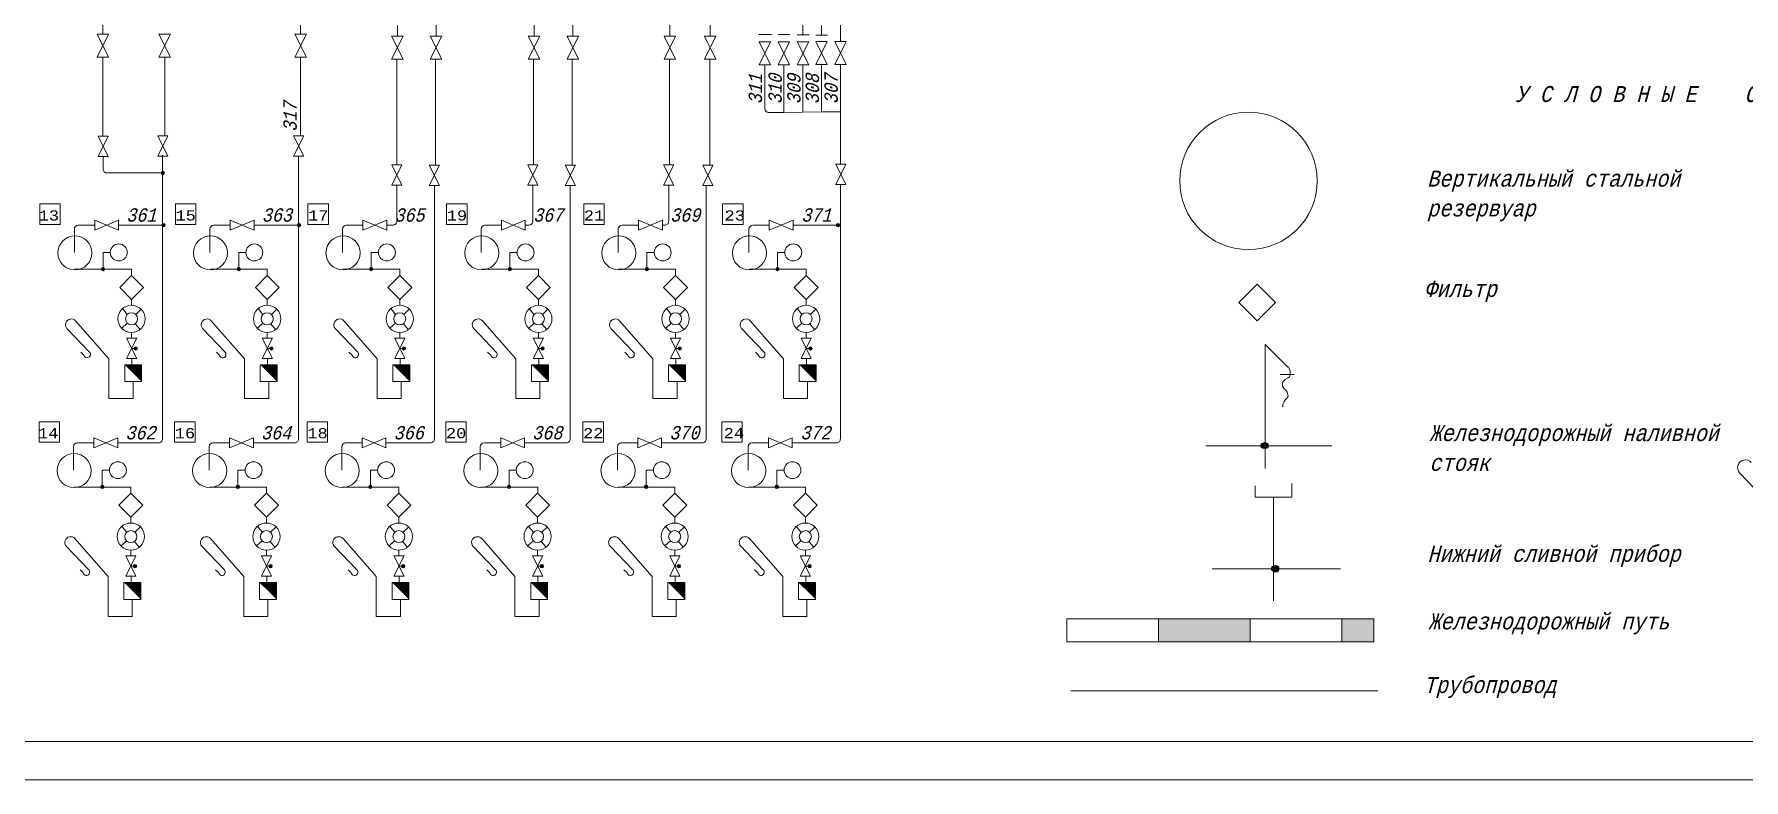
# Model space of a CAD drawing. Extents: x 0 to 840, y 0 to 594.
# Drawn here: x 132.6 to 356.4, y 0 to 97.7 of the extents above; entities that cross this region are included whole.
import ezdxf

# ---------------------------------------------------------------- set-up
doc = ezdxf.new("R2010")
doc.units = 0
doc.header["$MEASUREMENT"] = 0
for name, color, linetype in [('A76', 2, 'CONTINUOUS'), ('Aи92', 74, 'CONTINUOUS'), ('Aи95', 1, 'CONTINUOUS'), ('Аи-98', 14, 'CONTINUOUS'), ('Дт', 160, 'CONTINUOUS')]:
    doc.layers.add(name, color=color, linetype=linetype)
for name, color, linetype, lineweight in [('Надписи', 4, 'CONTINUOUS', 5), ('Общие трубы', 254, 'CONTINUOUS', 30), ('Схема', 254, 'CONTINUOUS', 20)]:
    doc.layers.add(name, color=color, linetype=linetype, lineweight=lineweight)
doc.styles.get("Standard").update_dxf_attribs({"font": 'COUR.TTF', "width": 0.8, "oblique": 7, "height": 2})

msp = doc.modelspace()

# ---------------------------------------------------------------- hatches: boundary and pattern name
at = {"layer": 'Aи92', "lineweight": 20}
h = msp.add_hatch(color=256, dxfattribs=at)
edge = h.paths.add_edge_path()
edge.add_arc((176.69, 66.9), 0.223, 0, 360)
h = msp.add_hatch(color=256, dxfattribs=at)
edge = h.paths.add_edge_path()
edge.add_arc((176.69, 66.9), 0.165, 0, 360)
h = msp.add_hatch(color=256, dxfattribs=at)
edge = h.paths.add_edge_path()
edge.add_arc((212.8, 66.9), 0.223, 0, 360)
h = msp.add_hatch(color=256, dxfattribs=at)
edge = h.paths.add_edge_path()
edge.add_arc((212.8, 66.9), 0.165, 0, 360)
h = msp.add_hatch(color=256, dxfattribs=at)
edge = h.paths.add_edge_path()
edge.add_arc((180.98, 56.51), 0.223, 0, 360)
h = msp.add_hatch(color=256, dxfattribs=at)
edge = h.paths.add_edge_path()
edge.add_arc((180.98, 56.51), 0.165, 0, 360)
h = msp.add_hatch(color=256, dxfattribs=at)
edge = h.paths.add_edge_path()
edge.add_arc((217.09, 56.51), 0.223, 0, 360)
h = msp.add_hatch(color=256, dxfattribs=at)
edge = h.paths.add_edge_path()
edge.add_arc((217.09, 56.51), 0.165, 0, 360)
for points in [[(179.53, 54.36), (181.73, 52.16), (181.73, 54.36)], [(215.64, 54.36), (217.84, 52.16), (217.84, 54.36)]]:
    msp.add_hatch(color=256, dxfattribs=at).paths.add_polyline_path(points)
at = {"layer": 'Aи95', "lineweight": 20}
h = msp.add_hatch(color=256, dxfattribs=at)
edge = h.paths.add_edge_path()
edge.add_arc((167.24, 72.67), 0.223, 0, 360)
h = msp.add_hatch(color=256, dxfattribs=at)
edge = h.paths.add_edge_path()
edge.add_arc((237.82, 72.67), 0.223, 0, 360)
h = msp.add_hatch(color=256, dxfattribs=at)
edge = h.paths.add_edge_path()
edge.add_arc((159.34, 66.9), 0.223, 0, 360)
h = msp.add_hatch(color=256, dxfattribs=at)
edge = h.paths.add_edge_path()
edge.add_arc((159.34, 66.9), 0.165, 0, 360)
h = msp.add_hatch(color=256, dxfattribs=at)
edge = h.paths.add_edge_path()
edge.add_arc((229.91, 66.9), 0.223, 0, 360)
h = msp.add_hatch(color=256, dxfattribs=at)
edge = h.paths.add_edge_path()
edge.add_arc((229.91, 66.9), 0.165, 0, 360)
h = msp.add_hatch(color=256, dxfattribs=at)
edge = h.paths.add_edge_path()
edge.add_arc((163.62, 56.51), 0.223, 0, 360)
h = msp.add_hatch(color=256, dxfattribs=at)
edge = h.paths.add_edge_path()
edge.add_arc((163.62, 56.51), 0.165, 0, 360)
h = msp.add_hatch(color=256, dxfattribs=at)
edge = h.paths.add_edge_path()
edge.add_arc((234.2, 56.51), 0.223, 0, 360)
h = msp.add_hatch(color=256, dxfattribs=at)
edge = h.paths.add_edge_path()
edge.add_arc((234.2, 56.51), 0.165, 0, 360)
for points in [[(162.17, 54.36), (164.38, 52.16), (164.38, 54.36)], [(232.75, 54.36), (234.95, 52.16), (234.95, 54.36)], [(162.07, 25.84), (164.27, 23.64), (164.27, 25.84)], [(179.43, 25.84), (181.63, 23.64), (181.63, 25.84)], [(215.54, 25.84), (217.74, 23.64), (217.74, 25.84)], [(232.65, 25.84), (234.85, 23.64), (234.85, 25.84)]]:
    msp.add_hatch(color=256, dxfattribs=at).paths.add_polyline_path(points)
h = msp.add_hatch(color=256, dxfattribs=at)
edge = h.paths.add_edge_path()
edge.add_arc((159.23, 38.38), 0.223, 0, 360)
h = msp.add_hatch(color=256, dxfattribs=at)
edge = h.paths.add_edge_path()
edge.add_arc((159.23, 38.38), 0.165, 0, 360)
h = msp.add_hatch(color=256, dxfattribs=at)
edge = h.paths.add_edge_path()
edge.add_arc((176.59, 38.38), 0.223, 0, 360)
h = msp.add_hatch(color=256, dxfattribs=at)
edge = h.paths.add_edge_path()
edge.add_arc((176.59, 38.38), 0.165, 0, 360)
h = msp.add_hatch(color=256, dxfattribs=at)
edge = h.paths.add_edge_path()
edge.add_arc((212.7, 38.38), 0.223, 0, 360)
h = msp.add_hatch(color=256, dxfattribs=at)
edge = h.paths.add_edge_path()
edge.add_arc((212.7, 38.38), 0.165, 0, 360)
h = msp.add_hatch(color=256, dxfattribs=at)
edge = h.paths.add_edge_path()
edge.add_arc((229.81, 38.38), 0.223, 0, 360)
h = msp.add_hatch(color=256, dxfattribs=at)
edge = h.paths.add_edge_path()
edge.add_arc((229.81, 38.38), 0.165, 0, 360)
h = msp.add_hatch(color=256, dxfattribs=at)
edge = h.paths.add_edge_path()
edge.add_arc((163.52, 27.99), 0.223, 0, 360)
h = msp.add_hatch(color=256, dxfattribs=at)
edge = h.paths.add_edge_path()
edge.add_arc((163.52, 27.99), 0.165, 0, 360)
h = msp.add_hatch(color=256, dxfattribs=at)
edge = h.paths.add_edge_path()
edge.add_arc((180.88, 27.99), 0.223, 0, 360)
h = msp.add_hatch(color=256, dxfattribs=at)
edge = h.paths.add_edge_path()
edge.add_arc((180.88, 27.99), 0.165, 0, 360)
h = msp.add_hatch(color=256, dxfattribs=at)
edge = h.paths.add_edge_path()
edge.add_arc((216.99, 27.99), 0.223, 0, 360)
h = msp.add_hatch(color=256, dxfattribs=at)
edge = h.paths.add_edge_path()
edge.add_arc((216.99, 27.99), 0.165, 0, 360)
h = msp.add_hatch(color=256, dxfattribs=at)
edge = h.paths.add_edge_path()
edge.add_arc((234.09, 27.99), 0.223, 0, 360)
h = msp.add_hatch(color=256, dxfattribs=at)
edge = h.paths.add_edge_path()
edge.add_arc((234.09, 27.99), 0.165, 0, 360)
at = {"layer": 'Аи-98', "lineweight": 20}
h = msp.add_hatch(color=256, dxfattribs=at)
edge = h.paths.add_edge_path()
edge.add_arc((194.75, 38.38), 0.223, 0, 360)
h = msp.add_hatch(color=256, dxfattribs=at)
edge = h.paths.add_edge_path()
edge.add_arc((194.75, 38.38), 0.165, 0, 360)
h = msp.add_hatch(color=256, dxfattribs=at)
edge = h.paths.add_edge_path()
edge.add_arc((199.03, 27.99), 0.223, 0, 360)
h = msp.add_hatch(color=256, dxfattribs=at)
edge = h.paths.add_edge_path()
edge.add_arc((199.03, 27.99), 0.165, 0, 360)
msp.add_hatch(color=256, dxfattribs=at).paths.add_polyline_path([(197.58, 25.84), (199.79, 23.64), (199.79, 25.84)])
at = {"layer": 'Дт', "lineweight": 20}
h = msp.add_hatch(color=256, dxfattribs=at)
edge = h.paths.add_edge_path()
edge.add_arc((149.39, 79.49), 0.223, 0, 360)
h = msp.add_hatch(color=256, dxfattribs=at)
edge = h.paths.add_edge_path()
edge.add_arc((149.49, 72.67), 0.223, 0, 360)
h = msp.add_hatch(color=256, dxfattribs=at)
edge = h.paths.add_edge_path()
edge.add_arc((141.58, 66.9), 0.223, 0, 360)
h = msp.add_hatch(color=256, dxfattribs=at)
edge = h.paths.add_edge_path()
edge.add_arc((141.58, 66.9), 0.165, 0, 360)
h = msp.add_hatch(color=256, dxfattribs=at)
edge = h.paths.add_edge_path()
edge.add_arc((194.85, 66.9), 0.223, 0, 360)
h = msp.add_hatch(color=256, dxfattribs=at)
edge = h.paths.add_edge_path()
edge.add_arc((194.85, 66.9), 0.165, 0, 360)
h = msp.add_hatch(color=256, dxfattribs=at)
edge = h.paths.add_edge_path()
edge.add_arc((145.86, 56.51), 0.223, 0, 360)
h = msp.add_hatch(color=256, dxfattribs=at)
edge = h.paths.add_edge_path()
edge.add_arc((145.86, 56.51), 0.165, 0, 360)
h = msp.add_hatch(color=256, dxfattribs=at)
edge = h.paths.add_edge_path()
edge.add_arc((199.13, 56.51), 0.223, 0, 360)
h = msp.add_hatch(color=256, dxfattribs=at)
edge = h.paths.add_edge_path()
edge.add_arc((199.13, 56.51), 0.165, 0, 360)
for points in [[(144.42, 54.36), (146.62, 52.16), (146.62, 54.36)], [(197.69, 54.36), (199.89, 52.16), (199.89, 54.36)], [(144.31, 25.84), (146.52, 23.64), (146.52, 25.84)]]:
    msp.add_hatch(color=256, dxfattribs=at).paths.add_polyline_path(points)
h = msp.add_hatch(color=256, dxfattribs=at)
edge = h.paths.add_edge_path()
edge.add_arc((141.48, 38.38), 0.223, 0, 360)
h = msp.add_hatch(color=256, dxfattribs=at)
edge = h.paths.add_edge_path()
edge.add_arc((141.48, 38.38), 0.165, 0, 360)
h = msp.add_hatch(color=256, dxfattribs=at)
edge = h.paths.add_edge_path()
edge.add_arc((145.76, 27.99), 0.223, 0, 360)
h = msp.add_hatch(color=256, dxfattribs=at)
edge = h.paths.add_edge_path()
edge.add_arc((145.76, 27.99), 0.165, 0, 360)
at = {"layer": 'Надписи', "lineweight": 15}
h = msp.add_hatch(color=256, dxfattribs=at)
edge = h.paths.add_edge_path()
edge.add_arc((293.74, 43.77), 0.42, 0, 360)
edge = h.paths.add_edge_path()
edge.add_arc((293.44, 43.77), 0.3, 0, 360)
edge = h.paths.add_edge_path(flags=16)
edge.add_arc((293.74, 43.77), 0.3, 0, 360)
h = msp.add_hatch(color=256, dxfattribs=at)
edge = h.paths.add_edge_path()
edge.add_arc((293.44, 43.77), 0.3, 0, 360)
edge = h.paths.add_edge_path()
edge.add_arc((293.74, 43.77), 0.3, 0, 360)
h = msp.add_hatch(color=256, dxfattribs=at)
edge = h.paths.add_edge_path()
edge.add_arc((295.15, 27.65), 0.42, 0, 360)
edge = h.paths.add_edge_path()
edge.add_arc((294.85, 27.65), 0.3, 0, 360)
edge = h.paths.add_edge_path(flags=16)
edge.add_arc((295.15, 27.65), 0.3, 0, 360)
h = msp.add_hatch(color=256, dxfattribs=at)
edge = h.paths.add_edge_path()
edge.add_arc((294.85, 27.65), 0.3, 0, 360)
edge = h.paths.add_edge_path()
edge.add_arc((295.15, 27.65), 0.3, 0, 360)
h = msp.add_hatch(color=256, dxfattribs=at)
h.paths.add_polyline_path([(291.78, 18.07), (279.78, 18.07), (279.78, 21.07), (291.78, 21.07)])
h.paths.add_polyline_path([(303.78, 18.07), (307.98, 18.07), (307.98, 21.07), (303.78, 21.07)])

# ---------------------------------------------------------------- linework, layer by layer
at = {"layer": 'A76', "lineweight": 20}
msp.add_line((233.23, 134.52), (233.23, 97.57), dxfattribs=at)
at = {"layer": 'Aи92', "lineweight": 20}
for p, q in [((180.13, 97.41), (180.13, 166.62)), ((235.65, 97.57), (235.65, 129.79)), ((215.81, 97.41), (215.81, 102.89)), ((179.36, 97.41), (180.86, 97.41)), ((180.86, 97.41), (179.36, 94.41)), ((180.86, 94.41), (179.36, 97.41)), ((215.05, 97.41), (216.55, 97.41)), ((216.55, 97.41), (215.05, 94.41)), ((216.55, 94.41), (215.05, 97.41)), ((234.9, 97.55), (236.43, 97.55)), ((179.36, 94.41), (180.86, 94.41)), ((180.05, 80.57), (180.05, 94.41)), ((215.05, 94.41), (216.55, 94.41)), ((215.74, 80.57), (215.74, 94.41)), ((179.39, 80.57), (180.72, 80.57)), ((180.72, 80.57), (179.39, 77.9)), ((180.72, 77.9), (179.39, 80.57)), ((214.97, 80.57), (216.31, 80.57)), ((216.31, 80.57), (214.97, 77.9)), ((216.31, 77.9), (214.97, 80.57)), ((179.39, 77.9), (180.72, 77.9)), ((180.05, 73.17), (180.05, 77.9)), ((214.97, 77.9), (216.31, 77.9)), ((215.65, 73.17), (215.65, 77.9)), ((172.93, 72.14), (172.93, 69.09)), ((173.43, 72.64), (175.54, 72.64)), ((175.6, 72), (175.6, 73.33)), ((175.6, 73.33), (178.72, 72)), ((178.72, 73.33), (175.6, 72)), ((178.68, 72.67), (179.55, 72.67)), ((178.72, 72), (178.72, 73.33)), ((209.04, 72.14), (209.04, 69.09)), ((209.54, 72.64), (211.65, 72.64)), ((211.71, 72), (211.71, 73.33)), ((211.71, 73.33), (214.83, 72)), ((214.83, 73.33), (211.71, 72)), ((214.79, 72.67), (215.15, 72.67)), ((214.83, 72), (214.83, 73.33)), ((173.01, 66.87), (180.43, 66.87)), ((180.43, 66.87), (180.43, 66.05)), ((209.12, 66.87), (216.54, 66.87)), ((216.54, 66.87), (216.54, 66.05)), ((180.43, 62.93), (180.43, 62.18)), ((216.54, 62.93), (216.54, 62.18)), ((179.24, 61.72), (179.9, 60.93)), ((180.98, 60.95), (181.72, 61.68)), ((215.35, 61.72), (216.01, 60.93)), ((217.09, 60.95), (217.83, 61.68)), ((179.86, 59.83), (179.15, 59.16)), ((180.43, 58.59), (180.43, 57.84)), ((180.9, 59.75), (181.54, 58.99)), ((215.97, 59.83), (215.27, 59.16)), ((216.54, 58.59), (216.54, 57.84)), ((217.01, 59.75), (217.65, 58.99)), ((180.44, 56.51), (180.98, 56.51)), ((216.55, 56.51), (217.09, 56.51)), ((180.48, 55.18), (180.48, 54.5)), ((180.48, 54.5), (180.48, 54.37)), ((216.59, 55.18), (216.59, 54.5)), ((216.59, 54.5), (216.59, 54.37))]:
    msp.add_line(p, q, dxfattribs=at)
for points in [[(168.41, 75.43), (171.08, 75.43), (171.08, 72.76), (168.41, 72.76)], [(204.52, 75.43), (207.19, 75.43), (207.19, 72.76), (204.52, 72.76)], [(180.43, 62.93), (181.99, 64.49), (180.43, 66.05), (178.87, 64.49)], [(216.54, 62.93), (218.1, 64.49), (216.54, 66.05), (214.98, 64.49)], [(179.77, 55.18), (181.1, 55.18), (179.77, 57.85), (181.1, 57.85)], [(215.88, 55.18), (217.21, 55.18), (215.88, 57.85), (217.21, 57.85)], [(179.53, 54.36), (179.53, 52.16), (181.73, 52.16), (181.73, 54.36)], [(215.64, 54.36), (215.64, 52.16), (217.84, 52.16), (217.84, 54.36)]]:
    msp.add_lwpolyline(points, close=True, dxfattribs=at)
for points in [[(176.69, 66.9), (176.69, 69.08)], [(177.63, 69.08), (176.69, 69.08)], [(212.8, 66.9), (212.8, 69.08)], [(213.74, 69.08), (212.8, 69.08)], [(177.47, 55.15), (173.11, 60.11)], [(213.58, 55.15), (209.22, 60.11)], [(180.62, 52.12), (180.62, 49.93), (177.47, 49.93), (177.47, 55.15)], [(216.74, 52.12), (216.74, 49.93), (213.58, 49.93), (213.58, 55.15)]]:
    msp.add_lwpolyline(points, dxfattribs=at)
for points in [[(173.11, 60.11, 1.001001), (171.97, 59.11), (174.92, 56.02, -1.307527), (174.18, 55.62), (173.78, 56.02)], [(209.22, 60.11, 1.001001), (208.08, 59.11), (211.03, 56.02, -1.307527), (210.29, 55.62), (209.89, 56.02)]]:
    msp.add_lwpolyline(points, format="xyb", dxfattribs=at)
for centre, radius in [((173, 69.02), 2.23), ((178.75, 69.08), 1.11), ((209.11, 69.02), 2.23), ((214.86, 69.08), 1.11), ((176.69, 66.9), 0.223), ((176.69, 66.9), 0.165), ((212.8, 66.9), 0.223), ((212.8, 66.9), 0.165), ((180.43, 60.38), 1.78), ((180.43, 60.38), 0.789), ((216.54, 60.38), 1.78), ((216.54, 60.38), 0.789), ((180.98, 56.51), 0.223), ((180.98, 56.51), 0.165), ((217.09, 56.51), 0.223), ((217.09, 56.51), 0.165)]:
    msp.add_circle(centre, radius, dxfattribs=at)
for centre, start, end in [((173.43, 72.14), 90, 180), ((179.55, 73.17), 269.9588, 360), ((209.54, 72.14), 90, 180), ((215.15, 73.17), 269.9177, 0)]:
    msp.add_arc(centre, 0.5, start, end, dxfattribs=at)
at = {"layer": 'Aи95', "lineweight": 20}
for p, q in [((185.19, 97.41), (185.19, 171.22)), ((238.15, 96.72), (238.15, 126.29)), ((167.45, 117.13), (167.45, 97.67)), ((221.09, 97.41), (221.09, 100.68)), ((166.7, 97.67), (168.2, 97.67)), ((168.2, 97.67), (166.7, 94.67)), ((168.2, 94.67), (166.7, 97.67)), ((184.43, 97.41), (185.93, 97.41)), ((185.93, 97.41), (184.43, 94.41)), ((185.93, 94.41), (184.43, 97.41)), ((220.33, 97.41), (221.83, 97.41)), ((221.83, 97.41), (220.33, 94.41)), ((221.83, 94.41), (220.33, 97.41)), ((227.48, 96.67), (228.98, 96.67)), ((228.98, 96.67), (227.48, 93.67)), ((228.98, 93.67), (227.48, 96.67)), ((229.98, 96.67), (231.48, 96.67)), ((231.48, 96.67), (229.98, 93.67)), ((231.48, 93.67), (229.98, 96.67)), ((232.48, 96.67), (233.98, 96.67)), ((233.98, 96.67), (232.48, 93.67)), ((233.98, 93.67), (232.48, 96.67)), ((234.9, 96.72), (236.4, 96.72)), ((236.4, 96.72), (234.9, 93.72)), ((236.4, 93.72), (234.9, 96.72)), ((237.4, 96.72), (238.9, 96.72)), ((238.9, 96.72), (237.4, 93.72)), ((238.9, 93.72), (237.4, 96.72)), ((166.7, 94.67), (168.2, 94.67)), ((167.45, 84.36), (167.45, 94.67)), ((184.43, 94.41), (185.93, 94.41)), ((185.12, 80.57), (185.12, 94.41)), ((220.33, 94.41), (221.83, 94.41)), ((221.02, 80.57), (221.02, 94.41)), ((227.48, 93.67), (228.98, 93.67)), ((228.23, 87.93), (228.23, 93.67)), ((229.98, 93.67), (231.48, 93.67)), ((230.73, 87.43), (230.73, 93.67)), ((232.48, 93.67), (233.98, 93.67)), ((233.23, 87.49), (233.23, 93.67)), ((234.9, 93.72), (236.4, 93.72)), ((235.65, 87.48), (235.65, 93.72)), ((237.4, 93.72), (238.9, 93.72)), ((238.15, 80.63), (238.15, 93.72)), ((230.73, 87.43), (228.73, 87.43)), ((230.73, 87.43), (235.65, 87.48)), ((236.9, 87.48), (235.65, 87.48)), ((236.9, 87.48), (238.15, 87.48)), ((166.53, 84.37), (167.86, 84.37)), ((167.86, 84.37), (166.53, 81.7)), ((167.86, 81.7), (166.53, 84.37)), ((166.53, 81.7), (167.86, 81.7)), ((167.16, 44.65), (167.16, 81.7)), ((237.52, 80.63), (238.85, 80.63)), ((238.85, 80.63), (237.52, 77.96)), ((238.85, 77.96), (237.52, 80.63)), ((184.29, 80.52), (185.63, 80.52)), ((185.63, 80.52), (184.29, 77.85)), ((185.63, 77.85), (184.29, 80.52)), ((220.1, 80.52), (221.43, 80.52)), ((221.43, 80.52), (220.1, 77.85)), ((221.43, 77.85), (220.1, 80.52)), ((184.29, 77.85), (185.63, 77.85)), ((184.96, 44.65), (184.96, 77.85)), ((220.1, 77.85), (221.43, 77.85)), ((220.56, 44.65), (220.56, 77.85)), ((237.49, 77.96), (238.83, 77.96)), ((238.13, 44.65), (238.13, 77.96)), ((155.57, 72.14), (155.57, 69.09)), ((156.07, 72.64), (158.18, 72.64)), ((161.36, 73.33), (158.24, 72)), ((158.24, 73.33), (161.36, 72)), ((158.24, 72), (158.24, 73.33)), ((161.33, 72.67), (167.24, 72.67)), ((161.36, 72), (161.36, 73.33)), ((226.15, 72.14), (226.15, 69.09)), ((226.65, 72.64), (228.76, 72.64)), ((228.82, 72), (228.82, 73.33)), ((228.82, 73.33), (231.93, 72)), ((231.93, 73.33), (228.82, 72)), ((231.9, 72.67), (237.82, 72.67)), ((231.93, 72), (231.93, 73.33)), ((155.65, 66.87), (163.08, 66.87)), ((163.08, 66.87), (163.08, 66.05)), ((226.23, 66.87), (233.65, 66.87)), ((233.65, 66.87), (233.65, 66.05)), ((163.07, 62.93), (163.07, 62.18)), ((233.65, 62.93), (233.65, 62.18)), ((161.88, 61.72), (162.54, 60.93)), ((163.62, 60.95), (164.36, 61.68)), ((232.46, 61.72), (233.12, 60.93)), ((234.2, 60.95), (234.94, 61.68)), ((162.5, 59.83), (161.8, 59.16)), ((163.07, 58.59), (163.07, 57.84)), ((163.54, 59.75), (164.18, 58.99)), ((233.08, 59.83), (232.37, 59.16)), ((233.65, 58.59), (233.65, 57.84)), ((234.12, 59.75), (234.76, 58.99)), ((163.08, 56.51), (163.62, 56.51)), ((233.65, 56.51), (234.2, 56.51)), ((163.12, 55.18), (163.12, 54.5)), ((163.12, 54.5), (163.12, 54.37)), ((233.7, 55.18), (233.7, 54.5)), ((233.7, 54.5), (233.7, 54.37)), ((158.14, 44.81), (161.26, 43.48)), ((161.26, 44.81), (158.14, 43.48)), ((158.14, 43.48), (158.14, 44.81)), ((161.26, 43.48), (161.26, 44.81)), ((175.5, 43.48), (175.5, 44.81)), ((178.61, 44.81), (175.5, 43.48)), ((175.5, 44.81), (178.61, 43.48)), ((178.61, 43.48), (178.61, 44.81)), ((211.61, 43.48), (211.61, 44.81)), ((214.72, 44.81), (211.61, 43.48)), ((211.61, 44.81), (214.72, 43.48)), ((214.72, 43.48), (214.72, 44.81)), ((228.72, 43.48), (228.72, 44.81)), ((231.83, 44.81), (228.72, 43.48)), ((228.72, 44.81), (231.83, 43.48)), ((231.83, 43.48), (231.83, 44.81)), ((155.47, 43.62), (155.47, 40.57)), ((155.97, 44.12), (158.08, 44.12)), ((161.22, 44.15), (166.66, 44.15)), ((172.83, 43.62), (172.83, 40.57)), ((173.33, 44.12), (175.44, 44.12)), ((178.58, 44.15), (184.46, 44.15)), ((208.94, 43.62), (208.94, 40.57)), ((209.44, 44.12), (211.55, 44.12)), ((214.69, 44.15), (220.06, 44.15)), ((226.05, 43.62), (226.05, 40.57)), ((226.55, 44.12), (228.65, 44.12)), ((231.8, 44.15), (237.63, 44.15)), ((155.55, 38.35), (162.97, 38.35)), ((162.97, 38.35), (162.97, 37.53)), ((172.91, 38.35), (180.33, 38.35)), ((180.33, 38.35), (180.33, 37.53)), ((209.02, 38.35), (216.44, 38.35)), ((216.44, 38.35), (216.44, 37.53)), ((226.12, 38.35), (233.55, 38.35)), ((233.55, 38.35), (233.55, 37.53)), ((162.97, 34.42), (162.97, 33.66)), ((180.33, 34.42), (180.33, 33.66)), ((216.44, 34.42), (216.44, 33.66)), ((233.55, 34.42), (233.55, 33.66)), ((161.78, 33.2), (162.44, 32.42)), ((163.52, 32.43), (164.26, 33.16)), ((179.13, 33.2), (179.8, 32.42)), ((180.88, 32.43), (181.62, 33.16)), ((215.24, 33.2), (215.91, 32.42)), ((216.99, 32.43), (217.73, 33.16)), ((232.35, 33.2), (233.01, 32.42)), ((234.09, 32.43), (234.84, 33.16)), ((162.4, 31.32), (161.69, 30.64)), ((162.97, 30.07), (162.97, 29.32)), ((163.44, 31.23), (164.08, 30.47)), ((179.75, 31.32), (179.05, 30.64)), ((180.33, 30.07), (180.33, 29.32)), ((180.79, 31.23), (181.43, 30.47)), ((215.87, 31.32), (215.16, 30.64)), ((216.44, 30.07), (216.44, 29.32)), ((216.91, 31.23), (217.54, 30.47)), ((232.97, 31.32), (232.27, 30.64)), ((233.55, 30.07), (233.55, 29.32)), ((234.01, 31.23), (234.65, 30.47)), ((162.98, 27.99), (163.52, 27.99)), ((180.33, 27.99), (180.88, 27.99)), ((216.44, 27.99), (216.99, 27.99)), ((233.55, 27.99), (234.09, 27.99)), ((163.02, 26.66), (163.02, 25.98)), ((163.02, 25.98), (163.02, 25.85)), ((180.37, 26.66), (180.37, 25.98)), ((180.37, 25.98), (180.37, 25.85)), ((216.49, 26.66), (216.49, 25.98)), ((216.49, 25.98), (216.49, 25.85)), ((233.59, 26.66), (233.59, 25.98)), ((233.59, 25.98), (233.59, 25.85))]:
    msp.add_line(p, q, dxfattribs=at)
for points in [[(151.05, 75.43), (153.72, 75.43), (153.72, 72.76), (151.05, 72.76)], [(222.71, 75.43), (225.38, 75.43), (225.38, 72.76), (222.71, 72.76)], [(163.07, 62.93), (164.63, 64.49), (163.07, 66.05), (161.52, 64.49)], [(233.65, 62.93), (235.21, 64.49), (233.65, 66.05), (232.09, 64.49)], [(162.41, 55.18), (163.75, 55.18), (162.41, 57.85), (163.75, 57.85)], [(232.99, 55.18), (234.32, 55.18), (232.99, 57.85), (234.32, 57.85)], [(162.17, 54.36), (162.17, 52.16), (164.38, 52.16), (164.38, 54.36)], [(232.75, 54.36), (232.75, 52.16), (234.95, 52.16), (234.95, 54.36)], [(150.95, 46.91), (153.62, 46.91), (153.62, 44.24), (150.95, 44.24)], [(168.31, 46.91), (170.98, 46.91), (170.98, 44.24), (168.31, 44.24)], [(204.42, 46.91), (207.09, 46.91), (207.09, 44.24), (204.42, 44.24)], [(222.6, 46.91), (225.27, 46.91), (225.27, 44.24), (222.6, 44.24)], [(162.97, 34.42), (164.53, 35.97), (162.97, 37.53), (161.41, 35.97)], [(180.33, 34.42), (181.88, 35.97), (180.33, 37.53), (178.77, 35.97)], [(216.44, 34.42), (218, 35.97), (216.44, 37.53), (214.88, 35.97)], [(233.55, 34.42), (235.1, 35.97), (233.55, 37.53), (231.99, 35.97)], [(162.31, 26.66), (163.64, 26.66), (162.31, 29.33), (163.64, 29.33)], [(179.67, 26.66), (181, 26.66), (179.67, 29.33), (181, 29.33)], [(215.78, 26.66), (217.11, 26.66), (215.78, 29.33), (217.11, 29.33)], [(232.88, 26.66), (234.22, 26.66), (232.88, 29.33), (234.22, 29.33)], [(162.07, 25.84), (162.07, 23.64), (164.27, 23.64), (164.27, 25.84)], [(179.43, 25.84), (179.43, 23.64), (181.63, 23.64), (181.63, 25.84)], [(215.54, 25.84), (215.54, 23.64), (217.74, 23.64), (217.74, 25.84)], [(232.65, 25.84), (232.65, 23.64), (234.85, 23.64), (234.85, 25.84)]]:
    msp.add_lwpolyline(points, close=True, dxfattribs=at)
for points in [[(160.28, 69.08), (159.34, 69.08)], [(159.34, 66.9), (159.34, 69.08)], [(229.91, 66.9), (229.91, 69.08)], [(230.85, 69.08), (229.91, 69.08)], [(160.11, 55.15), (155.75, 60.11)], [(230.68, 55.15), (226.33, 60.11)], [(163.27, 52.12), (163.27, 49.93), (160.11, 49.93), (160.11, 55.15)], [(233.84, 52.12), (233.84, 49.93), (230.68, 49.93), (230.68, 55.15)], [(159.23, 38.38), (159.23, 40.56)], [(160.17, 40.56), (159.23, 40.56)], [(177.53, 40.56), (176.59, 40.56)], [(176.59, 38.38), (176.59, 40.56)], [(213.64, 40.56), (212.7, 40.56)], [(212.7, 38.38), (212.7, 40.56)], [(230.75, 40.56), (229.81, 40.56)], [(229.81, 38.38), (229.81, 40.56)], [(160.01, 26.64), (155.65, 31.59)], [(177.36, 26.64), (173, 31.59)], [(213.47, 26.64), (209.11, 31.59)], [(230.58, 26.64), (226.22, 31.59)], [(163.16, 23.6), (163.16, 21.41), (160.01, 21.41), (160.01, 26.64)], [(180.52, 23.6), (180.52, 21.41), (177.36, 21.41), (177.36, 26.64)], [(216.63, 23.6), (216.63, 21.41), (213.47, 21.41), (213.47, 26.64)], [(233.74, 23.6), (233.74, 21.41), (230.58, 21.41), (230.58, 26.64)]]:
    msp.add_lwpolyline(points, dxfattribs=at)
for points in [[(155.75, 60.11, 1.001001), (154.61, 59.11), (157.56, 56.02, -1.307527), (156.82, 55.62), (156.42, 56.02)], [(226.33, 60.11, 1.001001), (225.19, 59.11), (228.14, 56.02, -1.307527), (227.4, 55.62), (227, 56.02)], [(155.65, 31.59, 1.001001), (154.51, 30.59), (157.46, 27.51, -1.307527), (156.72, 27.1), (156.32, 27.51)], [(173, 31.59, 1.001001), (171.86, 30.59), (174.81, 27.51, -1.307527), (174.08, 27.1), (173.67, 27.51)], [(209.11, 31.59, 1.001001), (207.97, 30.59), (210.93, 27.51, -1.307527), (210.19, 27.1), (209.79, 27.51)], [(226.22, 31.59, 1.001001), (225.08, 30.59), (228.03, 27.51, -1.307527), (227.3, 27.1), (226.89, 27.51)]]:
    msp.add_lwpolyline(points, format="xyb", dxfattribs=at)
for centre, radius in [((167.24, 72.67), 0.223), ((237.82, 72.67), 0.223), ((155.64, 69.02), 2.23), ((161.39, 69.08), 1.11), ((226.22, 69.02), 2.23), ((231.96, 69.08), 1.11), ((159.34, 66.9), 0.223), ((159.34, 66.9), 0.165), ((229.91, 66.9), 0.223), ((229.91, 66.9), 0.165), ((163.07, 60.38), 1.78), ((163.07, 60.38), 0.789), ((233.64, 60.38), 1.78), ((233.64, 60.38), 0.789), ((163.62, 56.51), 0.223), ((163.62, 56.51), 0.165), ((234.2, 56.51), 0.223), ((234.2, 56.51), 0.165), ((155.54, 40.5), 2.23), ((172.9, 40.5), 2.23), ((209.01, 40.5), 2.23), ((226.12, 40.5), 2.23), ((161.29, 40.56), 1.11), ((178.64, 40.56), 1.11), ((214.75, 40.56), 1.11), ((231.86, 40.56), 1.11), ((159.23, 38.38), 0.223), ((159.23, 38.38), 0.165), ((176.59, 38.38), 0.223), ((176.59, 38.38), 0.165), ((212.7, 38.38), 0.223), ((212.7, 38.38), 0.165), ((229.81, 38.38), 0.223), ((229.81, 38.38), 0.165), ((162.97, 31.86), 1.78), ((180.32, 31.86), 1.78), ((216.43, 31.86), 1.78), ((233.54, 31.86), 1.78), ((162.97, 31.86), 0.789), ((180.32, 31.86), 0.789), ((216.43, 31.86), 0.789), ((233.54, 31.86), 0.789), ((163.52, 27.99), 0.223), ((163.52, 27.99), 0.165), ((180.88, 27.99), 0.223), ((180.88, 27.99), 0.165), ((216.99, 27.99), 0.223), ((216.99, 27.99), 0.165), ((234.09, 27.99), 0.223), ((234.09, 27.99), 0.165)]:
    msp.add_circle(centre, radius, dxfattribs=at)
for centre, start, end in [((228.73, 87.93), 180, 270), ((156.07, 72.14), 90, 180), ((226.65, 72.14), 90, 180), ((155.97, 43.62), 90, 180), ((166.66, 44.65), 269.9588, 360), ((173.33, 43.62), 90, 180), ((184.46, 44.65), 269.9588, 0), ((209.44, 43.62), 90, 180), ((220.06, 44.65), 269.9588, 0), ((226.55, 43.62), 90, 180), ((237.63, 44.65), 269.9588, 0)]:
    msp.add_arc(centre, 0.5, start, end, dxfattribs=at)
at = {"layer": 'Аи-98', "lineweight": 20}
for p, q in [((203.09, 97.41), (203.09, 179.47)), ((202.33, 97.41), (203.83, 97.41)), ((203.83, 97.41), (202.33, 94.41)), ((203.83, 94.41), (202.33, 97.41)), ((202.33, 94.41), (203.83, 94.41)), ((203.02, 80.57), (203.02, 94.41)), ((202.09, 80.52), (203.43, 80.52)), ((203.43, 80.52), (202.09, 77.85)), ((203.43, 77.85), (202.09, 80.52)), ((202.09, 77.85), (203.43, 77.85)), ((202.76, 44.65), (202.76, 77.85)), ((193.65, 44.81), (196.77, 43.48)), ((196.77, 44.81), (193.65, 43.48)), ((193.65, 43.48), (193.65, 44.81)), ((196.77, 43.48), (196.77, 44.81)), ((190.98, 43.62), (190.98, 40.57)), ((191.48, 44.12), (193.59, 44.12)), ((196.74, 44.15), (202.26, 44.15)), ((191.06, 38.35), (198.49, 38.35)), ((198.49, 38.35), (198.49, 37.53)), ((198.48, 34.42), (198.48, 33.66)), ((197.29, 33.2), (197.95, 32.42)), ((199.03, 32.43), (199.77, 33.16)), ((197.91, 31.32), (197.21, 30.64)), ((198.48, 30.07), (198.48, 29.32)), ((198.95, 31.23), (199.59, 30.47)), ((198.49, 27.99), (199.03, 27.99)), ((198.53, 26.66), (198.53, 25.98)), ((198.53, 25.98), (198.53, 25.85))]:
    msp.add_line(p, q, dxfattribs=at)
for points in [[(186.46, 46.91), (189.13, 46.91), (189.13, 44.24), (186.46, 44.24)], [(198.48, 34.42), (200.04, 35.97), (198.48, 37.53), (196.93, 35.97)], [(197.82, 26.66), (199.16, 26.66), (197.82, 29.33), (199.16, 29.33)], [(197.58, 25.84), (197.58, 23.64), (199.79, 23.64), (199.79, 25.84)]]:
    msp.add_lwpolyline(points, close=True, dxfattribs=at)
for points in [[(194.75, 38.38), (194.75, 40.56)], [(195.69, 40.56), (194.75, 40.56)], [(195.52, 26.64), (191.16, 31.59)], [(198.68, 23.6), (198.68, 21.41), (195.52, 21.41), (195.52, 26.64)]]:
    msp.add_lwpolyline(points, dxfattribs=at)
msp.add_lwpolyline([(191.16, 31.59, 1.001001), (190.02, 30.59), (192.97, 27.51, -1.307527), (192.23, 27.1), (191.83, 27.51)], format="xyb", dxfattribs=at)
for centre, radius in [((191.05, 40.5), 2.23), ((196.8, 40.56), 1.11), ((194.75, 38.38), 0.223), ((194.75, 38.38), 0.165), ((198.48, 31.86), 1.78), ((198.48, 31.86), 0.789), ((199.03, 27.99), 0.223), ((199.03, 27.99), 0.165)]:
    msp.add_circle(centre, radius, dxfattribs=at)
for centre, start, end in [((191.48, 43.62), 90, 180), ((202.26, 44.65), 269.9588, 0)]:
    msp.add_arc(centre, 0.5, start, end, dxfattribs=at)
at = {"layer": 'Дт', "lineweight": 20}
for p, q in [((198.02, 97.41), (198.02, 175.05)), ((141.56, 121.16), (141.56, 97.67)), ((140.81, 97.67), (142.31, 97.67)), ((142.31, 97.67), (140.81, 94.67)), ((142.31, 94.67), (140.81, 97.67)), ((148.9, 97.67), (150.4, 97.67)), ((150.4, 97.67), (148.9, 94.67)), ((150.4, 94.67), (148.9, 97.67)), ((197.26, 97.41), (198.76, 97.41)), ((198.76, 97.41), (197.26, 94.41)), ((198.76, 94.41), (197.26, 97.41)), ((140.81, 94.67), (142.31, 94.67)), ((141.56, 84.36), (141.56, 94.67)), ((148.9, 94.67), (150.4, 94.67)), ((149.65, 84.36), (149.65, 94.67)), ((197.26, 94.41), (198.76, 94.41)), ((197.95, 80.57), (197.95, 94.41)), ((140.93, 84.33), (142.26, 84.33)), ((142.26, 84.33), (140.93, 81.66)), ((142.26, 81.66), (140.93, 84.33)), ((148.73, 84.37), (150.06, 84.37)), ((150.06, 84.37), (148.73, 81.7)), ((150.06, 81.7), (148.73, 84.37)), ((140.93, 81.66), (142.26, 81.66)), ((141.59, 81.66), (141.59, 79.99)), ((148.73, 81.7), (150.06, 81.7)), ((149.36, 44.65), (149.36, 81.82)), ((142.09, 79.49), (149.39, 79.49)), ((197.19, 80.57), (198.52, 80.57)), ((198.52, 80.57), (197.19, 77.9)), ((198.52, 77.9), (197.19, 80.57)), ((197.19, 77.9), (198.52, 77.9)), ((197.85, 73.17), (197.85, 77.9)), ((137.82, 72.14), (137.82, 69.09)), ((138.32, 72.64), (140.42, 72.64)), ((140.49, 73.33), (143.6, 72)), ((143.6, 73.33), (140.49, 72)), ((140.49, 72), (140.49, 73.33)), ((143.57, 72.67), (149.49, 72.67)), ((143.6, 72), (143.6, 73.33)), ((191.09, 72.14), (191.09, 69.09)), ((191.59, 72.64), (193.69, 72.64)), ((196.87, 73.33), (193.76, 72)), ((193.76, 73.33), (196.87, 72)), ((193.76, 72), (193.76, 73.33)), ((196.84, 72.67), (197.35, 72.67)), ((196.87, 72), (196.87, 73.33)), ((137.9, 66.87), (145.32, 66.87)), ((145.32, 66.87), (145.32, 66.05)), ((191.16, 66.87), (198.59, 66.87)), ((198.59, 66.87), (198.59, 66.05)), ((145.32, 62.93), (145.32, 62.18)), ((198.59, 62.93), (198.59, 62.18)), ((144.12, 61.72), (144.79, 60.93)), ((145.87, 60.95), (146.61, 61.68)), ((197.39, 61.72), (198.05, 60.93)), ((199.13, 60.95), (199.88, 61.68)), ((144.74, 59.83), (144.04, 59.16)), ((145.32, 58.59), (145.32, 57.84)), ((145.78, 59.75), (146.42, 58.99)), ((198.01, 59.83), (197.31, 59.16)), ((198.59, 58.59), (198.59, 57.84)), ((199.05, 59.75), (199.69, 58.99)), ((145.32, 56.51), (145.86, 56.51)), ((198.59, 56.51), (199.13, 56.51)), ((145.36, 55.18), (145.36, 54.5)), ((145.36, 54.5), (145.36, 54.37)), ((198.63, 55.18), (198.63, 54.5)), ((198.63, 54.5), (198.63, 54.37)), ((143.5, 44.81), (140.38, 43.48)), ((140.38, 44.81), (143.5, 43.48)), ((140.38, 43.48), (140.38, 44.81)), ((143.5, 43.48), (143.5, 44.81)), ((137.71, 43.62), (137.71, 40.57)), ((138.21, 44.12), (140.32, 44.12)), ((143.47, 44.15), (148.86, 44.15)), ((137.79, 38.35), (145.22, 38.35)), ((145.22, 38.35), (145.22, 37.53)), ((145.21, 34.42), (145.21, 33.66)), ((144.02, 33.2), (144.68, 32.42)), ((145.76, 32.43), (146.5, 33.16)), ((144.64, 31.32), (143.94, 30.64)), ((145.21, 30.07), (145.21, 29.32)), ((145.68, 31.23), (146.32, 30.47)), ((145.22, 27.99), (145.76, 27.99)), ((145.26, 26.66), (145.26, 25.98)), ((145.26, 25.98), (145.26, 25.85))]:
    msp.add_line(p, q, dxfattribs=at)
for points in [[(133.3, 75.43), (135.97, 75.43), (135.97, 72.76), (133.3, 72.76)], [(186.57, 75.43), (189.24, 75.43), (189.24, 72.76), (186.57, 72.76)], [(145.32, 62.93), (146.87, 64.49), (145.32, 66.05), (143.76, 64.49)], [(198.59, 62.93), (200.14, 64.49), (198.59, 66.05), (197.03, 64.49)], [(144.65, 55.18), (145.99, 55.18), (144.65, 57.85), (145.99, 57.85)], [(197.92, 55.18), (199.26, 55.18), (197.92, 57.85), (199.26, 57.85)], [(144.42, 54.36), (144.42, 52.16), (146.62, 52.16), (146.62, 54.36)], [(197.69, 54.36), (197.69, 52.16), (199.89, 52.16), (199.89, 54.36)], [(133.19, 46.91), (135.86, 46.91), (135.86, 44.24), (133.19, 44.24)], [(145.21, 34.42), (146.77, 35.97), (145.21, 37.53), (143.66, 35.97)], [(144.55, 26.66), (145.89, 26.66), (144.55, 29.33), (145.89, 29.33)], [(144.31, 25.84), (144.31, 23.64), (146.52, 23.64), (146.52, 25.84)]]:
    msp.add_lwpolyline(points, close=True, dxfattribs=at)
for points in [[(141.58, 66.9), (141.58, 69.08)], [(142.52, 69.08), (141.58, 69.08)], [(195.79, 69.08), (194.85, 69.08)], [(194.85, 66.9), (194.85, 69.08)], [(142.35, 55.15), (137.99, 60.11)], [(195.62, 55.15), (191.26, 60.11)], [(145.51, 52.12), (145.51, 49.93), (142.35, 49.93), (142.35, 55.15)], [(198.78, 52.12), (198.78, 49.93), (195.62, 49.93), (195.62, 55.15)], [(142.42, 40.56), (141.48, 40.56)], [(141.48, 38.38), (141.48, 40.56)], [(142.25, 26.64), (137.89, 31.59)], [(145.41, 23.6), (145.41, 21.41), (142.25, 21.41), (142.25, 26.64)]]:
    msp.add_lwpolyline(points, dxfattribs=at)
for points in [[(137.99, 60.11, 1.001001), (136.85, 59.11), (139.8, 56.02, -1.307527), (139.07, 55.62), (138.66, 56.02)], [(191.26, 60.11, 1.001001), (190.12, 59.11), (193.07, 56.02, -1.307527), (192.34, 55.62), (191.93, 56.02)], [(137.89, 31.59, 1.001001), (136.75, 30.59), (139.7, 27.51, -1.307527), (138.96, 27.1), (138.56, 27.51)]]:
    msp.add_lwpolyline(points, format="xyb", dxfattribs=at)
for centre, radius in [((149.39, 79.49), 0.223), ((149.49, 72.67), 0.223), ((137.89, 69.02), 2.23), ((143.63, 69.08), 1.11), ((191.16, 69.02), 2.23), ((196.9, 69.08), 1.11), ((141.58, 66.9), 0.223), ((141.58, 66.9), 0.165), ((194.85, 66.9), 0.223), ((194.85, 66.9), 0.165), ((145.31, 60.38), 1.78), ((145.31, 60.38), 0.789), ((198.58, 60.38), 1.78), ((198.58, 60.38), 0.789), ((145.86, 56.51), 0.223), ((145.86, 56.51), 0.165), ((199.13, 56.51), 0.223), ((199.13, 56.51), 0.165), ((137.78, 40.5), 2.23), ((143.53, 40.56), 1.11), ((141.48, 38.38), 0.223), ((141.48, 38.38), 0.165), ((145.21, 31.86), 1.78), ((145.21, 31.86), 0.789), ((145.76, 27.99), 0.223), ((145.76, 27.99), 0.165)]:
    msp.add_circle(centre, radius, dxfattribs=at)
for centre, start, end in [((142.09, 79.99), 180, 270), ((138.32, 72.14), 90, 180), ((191.59, 72.14), 90, 180), ((197.35, 73.17), 269.9588, 0), ((138.21, 43.62), 90, 180), ((148.86, 44.65), 269.9588, 0)]:
    msp.add_arc(centre, 0.5, start, end, dxfattribs=at)
at = {"layer": 'Надписи', "lineweight": 15}
for p, q in [((293.74, 57.04), (293.74, 40.77)), ((293.74, 57.04), (296.74, 54.04)), ((296.63, 53.11), (295.73, 53.11)), ((295.73, 53.11), (297.53, 53.11)), ((285.99, 43.77), (302.49, 43.77)), ((292.45, 37.92), (292.45, 38.52)), ((286.8, 27.65), (303.6, 27.65)), ((268.31, 11.67), (308.51, 11.67))]:
    msp.add_line(p, q, dxfattribs=at)
for points in [[(292.72, 60.13), (295.12, 62.53), (292.72, 64.93), (290.32, 62.53)], [(279.78, 18.07), (267.78, 18.07), (267.78, 21.07), (279.78, 21.07)], [(291.78, 18.07), (279.78, 18.07), (279.78, 21.07), (291.78, 21.07)], [(303.78, 18.07), (291.78, 18.07), (291.78, 21.07), (303.78, 21.07)], [(303.78, 18.07), (307.98, 18.07), (307.98, 21.07), (303.78, 21.07)]]:
    msp.add_lwpolyline(points, close=True, dxfattribs=at)
msp.add_lwpolyline([(357.41, 41.56, 1.001001), (355.87, 40.21), (359.85, 36.05, -1.307527), (358.86, 35.51), (358.31, 36.05)], format="xyb", dxfattribs=at)
for points in [[(294.85, 37.02), (297.25, 37.02), (297.25, 38.82)], [(294.85, 23.45), (294.85, 37.02), (292.45, 37.02), (292.45, 37.92)]]:
    msp.add_lwpolyline(points, dxfattribs=at)
for centre, radius in [((291.56, 78.45), 9), ((293.44, 43.77), 0.3), ((293.74, 43.77), 0.42), ((293.74, 43.77), 0.3), ((294.85, 27.65), 0.3), ((295.15, 27.65), 0.42), ((295.15, 27.65), 0.3)]:
    msp.add_circle(centre, radius, dxfattribs=at)
for centre, end in [((179.55, 73.17), 0), ((166.66, 44.65), 360)]:
    msp.add_arc(centre, 0.5, 269.9588, end, dxfattribs=at)
at = {"layer": 'Надписи', "lineweight": 15, "start_tangent": (0.116841, 0.993151), "end_tangent": (0.83205, 0.5547)}
msp.add_spline([(296.74, 54.04), (297.04, 53.14), (296.14, 52.24), (296.14, 51.34), (296.44, 51.04), (296.74, 50.44), (296.74, 50.14), (296.44, 49.84), (296.14, 48.94)], degree=3, dxfattribs=at)
at = {"layer": 'Общие трубы', "lineweight": 20}
for p, q in [((227.44, 97.63), (229.09, 97.63)), ((229.99, 97.61), (231.52, 97.61)), ((232.45, 97.57), (234.04, 97.57))]:
    msp.add_line(p, q, dxfattribs=at)
at = {"layer": 'Схема', "lineweight": 5}
for p, q in [((20, 5), (835, 5)), ((0, 0), (840, 0))]:
    msp.add_line(p, q, dxfattribs=at)

# ---------------------------------------------------------------- texts
at = {"layer": 'Надписи', "lineweight": 15, "oblique": 15, "width": 0.75}
for s, p in [('311', (227.87, 88.5)), ('310', (230.46, 88.5)), ('309', (232.92, 88.5)), ('308', (235.33, 88.5)), ('307', (237.79, 88.5)), ('317', (166.94, 84.88))]:
    msp.add_text(s, height=1.75, rotation=90, dxfattribs=at).set_placement(p)
for s, height, p in [('У С Л О В Н Ы Е    О Б О З Н А Ч Е Н И Я', 2.1, (326.54, 88.78)), ('Вертикальный стальной', 2.1, (314.95, 77.7)), ('361', 1.75, (144.61, 73.11)), ('363', 1.75, (162.36, 73.11)), ('365', 1.75, (179.72, 73.11)), ('367', 1.75, (197.88, 73.11)), ('369', 1.75, (215.83, 73.11)), ('371', 1.75, (233, 73.11)), ('резервуар', 2.1, (314.95, 73.8)), ('Фильтр', 2.1, (314.61, 63.25)), ('362', 1.75, (144.5, 44.59)), ('364', 1.75, (162.26, 44.59)), ('366', 1.75, (179.62, 44.59)), ('368', 1.75, (197.77, 44.59)), ('370', 1.75, (215.73, 44.59)), ('372', 1.75, (232.89, 44.59)), ('Железнодорожный наливной', 2.1, (315.26, 44.37)), ('стояк', 2.1, (315.26, 40.47)), ('Нижний сливной прибор', 2.1, (315, 28.55)), ('Железнодорожный путь', 2.1, (315.11, 19.7)), ('Трубопровод', 2.1, (314.51, 11.37))]:
    msp.add_text(s, height=height, dxfattribs=at).set_placement(p)
at = {"layer": 'Надписи', "lineweight": 15}
for s, p in [('13', (133.15, 73.26)), ('15', (151.06, 73.26)), ('17', (168.42, 73.26)), ('19', (186.58, 73.26)), ('21', (204.53, 73.26)), ('23', (222.95, 73.26)), ('14', (133.05, 44.74)), ('16', (150.96, 44.74)), ('18', (168.32, 44.74)), ('20', (186.47, 44.74)), ('22', (204.43, 44.74)), ('24', (222.84, 44.74))]:
    msp.add_text(s, height=1.335, dxfattribs=at).set_placement(p)

doc.saveas('drawing.dxf')
